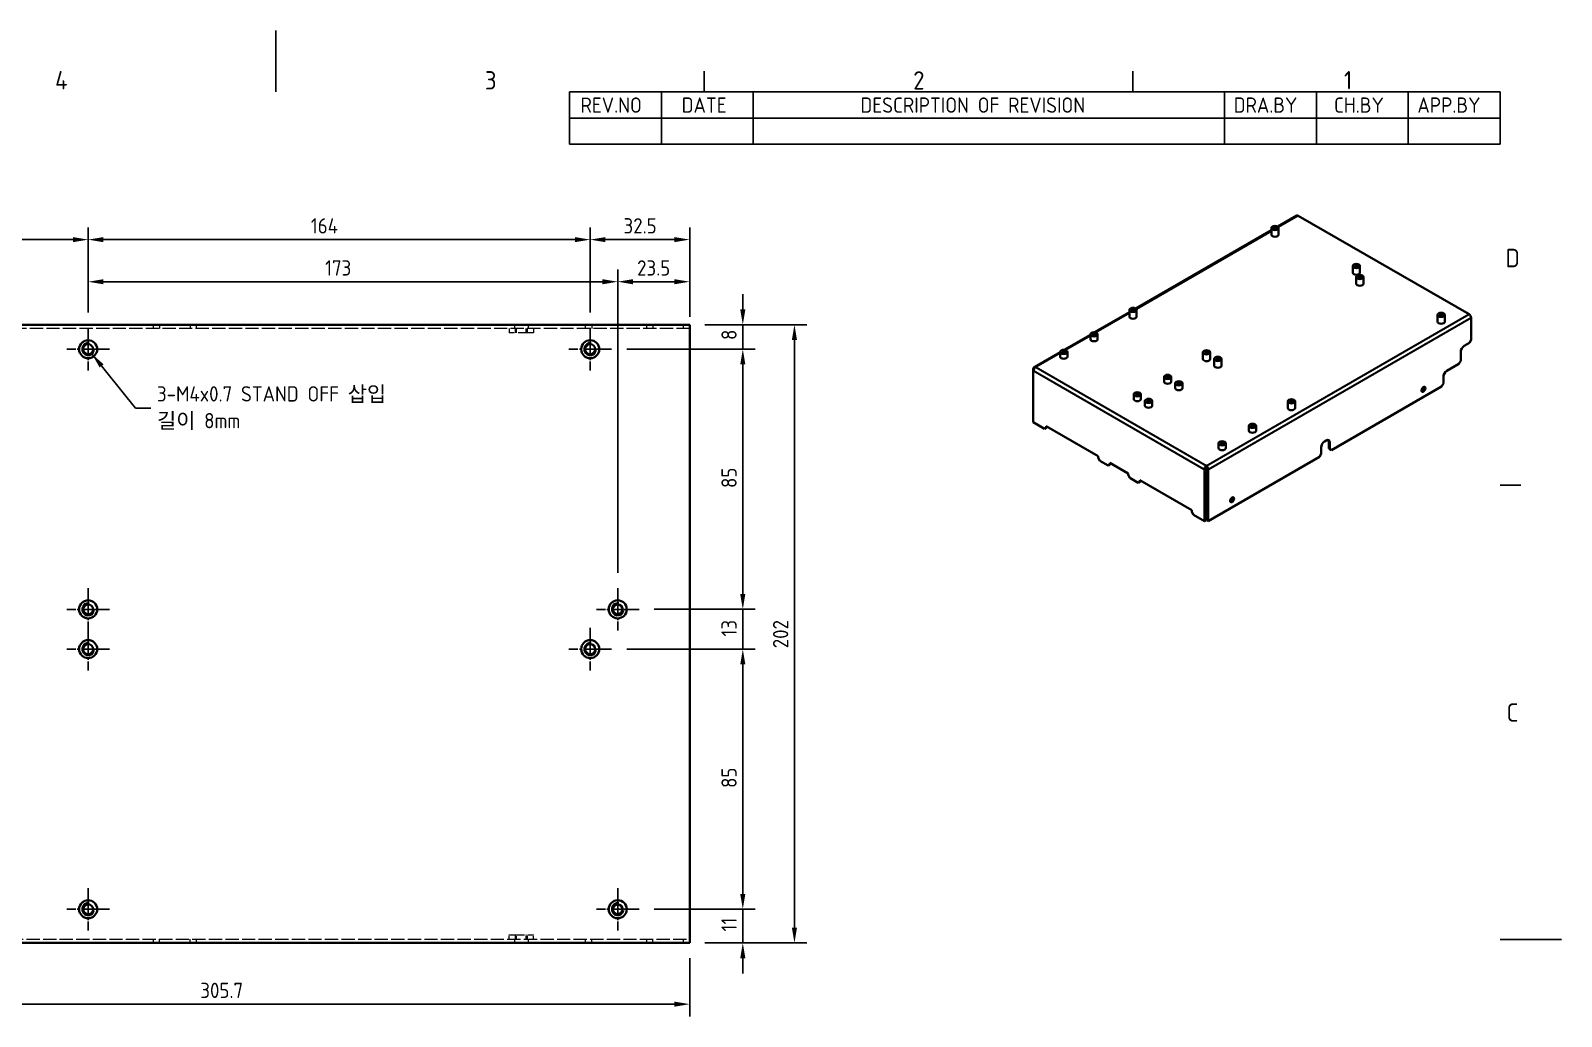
# Model space of a CAD drawing. Header units: millimetres. Extents: x 0 to 840, y 0 to 594.
# Drawn here: x 340 to 840, y 272 to 594 of the extents above; entities that cross this region are included whole.
import ezdxf

# ---------------------------------------------------------------- set-up
doc = ezdxf.new("R2010")
doc.units = ezdxf.units.MM
doc.header["$LTSCALE"] = 2
doc.linetypes.add('CHAIN', pattern=[0.3543, 0.2362, -0.0295, 0.0591, -0.0295])
doc.linetypes.add('DASHED', pattern=[0.2067, 0.1654, -0.0413])
doc.layers.get('0').update_dxf_attribs({"color": 3, "lineweight": 25})
for name, color, linetype, lineweight in [('가려진 것(ISO)', 2, 'DASHED', 18), ('가시적인 것(ISO)', 3, 'Continuous', 40), ('가시적인 좁은 것(ISO)', 3, 'Continuous', 35), ('경계(ISO)', 7, 'Continuous', 25), ('기호(ISO)', 5, 'Continuous', 25), ('중심 표식(ISO)', 1, 'Continuous', 25), ('치수(ISO)', 2, 'Continuous', 25)]:
    doc.layers.add(name, color=color, linetype=linetype, lineweight=lineweight)
doc.styles.add('ISO ProportionalPSTEK', font='isocp.shx')
doc.styles.add('문자 텍스트_PSTEK_POSCO', font='isocp.shx')
doc.styles.add('치수 텍스트_PSTEK_POSCO', font='isocp.shx')
doc.dimstyles.new('치수_PSTEK_POSCO', dxfattribs={"dimscale": 2, "dimtxt": 2.5, "dimasz": 2.5, "dimexe": 2, "dimexo": 2.5, "dimgap": 1, "dimtad": 1, "dimrnd": 1e-08, "dimdsep": 46, "dimtxsty": '치수 텍스트_PSTEK_POSCO', "dimcen": 0.09, "dimdle": 10, "dimclrd": 7, "dimclre": 7, "dimclrt": 2, "dimadec": 1, "dimazin": 2, "dimtfac": 1, "dimtmove": 0, "dimatfit": 3, "dimfxl": 0, "dimtolj": 1, "dimlwd": -1, "dimlwe": -1, "dimarcsym": 0})
doc.dimstyles.new('치수_PSTEK_POSCO$7', dxfattribs={"dimscale": 2, "dimtxt": 2.5, "dimasz": 2.5, "dimexe": 2, "dimexo": 2.5, "dimgap": 1, "dimtad": 1, "dimrnd": 1e-08, "dimdsep": 46, "dimtxsty": '치수 텍스트_PSTEK_POSCO', "dimcen": 0.09, "dimdle": 10, "dimclrd": 7, "dimclre": 7, "dimclrt": 2, "dimadec": 1, "dimazin": 2, "dimtfac": 1, "dimtmove": 0, "dimatfit": 3, "dimfxl": 0, "dimtolj": 1, "dimlwd": -1, "dimlwe": -1, "dimarcsym": 0})

# ---------------------------------------------------------------- blocks, each defined once
blk = doc.blocks.new('경계 Default Border')
at = {"layer": '경계(ISO)'}
for p, q in [((280, 287), (280, 290.4)), ((350, 287), (350, 290.4)), ((410, 222.75), (413.4, 222.75))]:
    blk.add_line(p, q, dxfattribs=at)
at = {"layer": '경계(ISO)', "flags": 128}
for points in [[(210, 297), (210, 287)], [(420, 148.5), (410, 148.5)]]:
    blk.add_lwpolyline(points, dxfattribs=at)
at = {"layer": '경계(ISO)', "color": 2, "char_height": 3, "attachment_point": 7, "style": '문자 텍스트_PSTEK_POSCO'}
for s, insert in [('4', (173.97, 287.4)), ('3', (244.17, 287.37)), ('2', (314.13, 287.37)), ('1', (384.49, 287.4)), ('D', (410.88, 258.35)), ('C', (411.04, 184.1))]:
    blk.add_mtext(s, dxfattribs=dict(at, insert=insert))
blk = doc.blocks.new('리비전 내역')
at = {"layer": '기호(ISO)'}
for p, q in [((258, 287), (410, 287)), ((258, 287), (258, 282.72)), ((273, 287), (273, 282.72)), ((288, 287), (288, 282.72)), ((365, 287), (365, 282.72)), ((380, 287), (380, 282.72)), ((395, 287), (395, 282.72)), ((410, 287), (410, 282.72)), ((258, 282.72), (410, 282.72)), ((258, 282.72), (258, 278.44)), ((273, 282.72), (273, 278.44)), ((288, 282.72), (288, 278.44)), ((365, 282.72), (365, 278.44)), ((380, 282.72), (380, 278.44)), ((395, 282.72), (395, 278.44)), ((410, 282.72), (410, 278.44)), ((258, 278.44), (410, 278.44))]:
    blk.add_line(p, q, dxfattribs=at)
at = {"layer": '기호(ISO)', "color": 2, "char_height": 2.5, "attachment_point": 7, "style": 'ISO ProportionalPSTEK'}
for s, insert in [('REV.NO', (259.79, 283.58)), ('DATE', (276.31, 283.58)), ('DESCRIPTION OF REVISION', (305.51, 283.58)), ('DRA.BY', (366.48, 283.58)), ('CH.BY', (382.86, 283.58)), ('APP.BY', (396.48, 283.58))]:
    blk.add_mtext(s, dxfattribs=dict(at, insert=insert))
blk = doc.blocks.new('*D22')
at = {"layer": 'Defpoints', "color": 0}
for p in [(249.53, 298.31), (555.23, 295.91), (555.23, 275.91)]:
    blk.add_point(p, dxfattribs=at)
at = {"layer": '치수(ISO)', "color": 7}
for p, q in [((249.53, 293.31), (249.53, 271.91)), ((555.23, 290.91), (555.23, 271.91)), ((254.53, 275.91), (550.23, 275.91))]:
    blk.add_line(p, q, dxfattribs=at)
for points in [[(254.53, 276.74), (254.53, 275.07), (249.53, 275.91)], [(550.23, 276.74), (550.23, 275.07), (555.23, 275.91)]]:
    blk.add_solid(points, dxfattribs=at)
at = {"layer": '치수(ISO)', "color": 2, "insert": (395.38, 280.41), "char_height": 5, "attachment_point": 4, "style": '치수 텍스트_PSTEK_POSCO'}
blk.add_mtext('\\A1;305.7', dxfattribs=at)
blk = doc.blocks.new('*D23')
at = {"layer": 'Defpoints', "color": 0}
for p in [(313.73, 525.71), (313.73, 496.86), (358.73, 496.86)]:
    blk.add_point(p, dxfattribs=at)
at = {"layer": '치수(ISO)', "color": 7}
for p, q in [((313.73, 501.86), (313.73, 529.71)), ((353.73, 525.71), (318.73, 525.71)), ((358.73, 501.86), (358.73, 529.71))]:
    blk.add_line(p, q, dxfattribs=at)
for points in [[(318.73, 526.54), (318.73, 524.87), (313.73, 525.71)], [(353.73, 526.54), (353.73, 524.87), (358.73, 525.71)]]:
    blk.add_solid(points, dxfattribs=at)
at = {"layer": '치수(ISO)', "color": 2, "insert": (328.13, 530.21), "char_height": 5, "attachment_point": 4, "style": '치수 텍스트_PSTEK_POSCO'}
blk.add_mtext('\\A1;45', dxfattribs=at)
blk = doc.blocks.new('*D24')
at = {"layer": 'Defpoints', "color": 0}
for p in [(555.23, 497.91), (589.46, 497.91), (555.23, 295.91)]:
    blk.add_point(p, dxfattribs=at)
at = {"layer": '치수(ISO)', "color": 7}
for p, q in [((560.23, 497.91), (593.46, 497.91)), ((589.46, 300.91), (589.46, 492.91)), ((560.23, 295.91), (593.46, 295.91))]:
    blk.add_line(p, q, dxfattribs=at)
for points in [[(588.62, 492.91), (590.29, 492.91), (589.46, 497.91)], [(588.62, 300.91), (590.29, 300.91), (589.46, 295.91)]]:
    blk.add_solid(points, dxfattribs=at)
at = {"layer": '치수(ISO)', "color": 2, "insert": (584.95, 392.19), "char_height": 5, "attachment_point": 4, "rotation": 90, "style": '치수 텍스트_PSTEK_POSCO'}
blk.add_mtext('\\A1;202', dxfattribs=at)
blk = doc.blocks.new('*D48')
at = {"layer": 'Defpoints', "color": 0}
for p in [(522.73, 525.71), (358.73, 496.86), (522.73, 496.86)]:
    blk.add_point(p, dxfattribs=at)
at = {"layer": '치수(ISO)', "color": 7}
for p, q in [((358.73, 501.86), (358.73, 529.71)), ((363.73, 525.71), (517.73, 525.71)), ((522.73, 501.86), (522.73, 529.71))]:
    blk.add_line(p, q, dxfattribs=at)
for points in [[(363.73, 526.54), (363.73, 524.87), (358.73, 525.71)], [(517.73, 526.54), (517.73, 524.87), (522.73, 525.71)]]:
    blk.add_solid(points, dxfattribs=at)
at = {"layer": '치수(ISO)', "color": 2, "insert": (431.48, 530.21), "char_height": 5, "attachment_point": 4, "style": '치수 텍스트_PSTEK_POSCO'}
blk.add_mtext('\\A1;164', dxfattribs=at)
blk = doc.blocks.new('*D49')
at = {"layer": 'Defpoints', "color": 0}
for p in [(531.73, 511.95), (358.73, 496.86), (531.73, 411.86)]:
    blk.add_point(p, dxfattribs=at)
at = {"layer": '치수(ISO)', "color": 7}
for p, q in [((358.73, 501.86), (358.73, 515.95)), ((531.73, 416.86), (531.73, 515.95)), ((363.73, 511.95), (526.73, 511.95))]:
    blk.add_line(p, q, dxfattribs=at)
for points in [[(363.73, 512.78), (363.73, 511.11), (358.73, 511.95)], [(526.73, 512.78), (526.73, 511.11), (531.73, 511.95)]]:
    blk.add_solid(points, dxfattribs=at)
at = {"layer": '치수(ISO)', "color": 2, "insert": (436.13, 516.45), "char_height": 5, "attachment_point": 4, "style": '치수 텍스트_PSTEK_POSCO'}
blk.add_mtext('\\A1;173', dxfattribs=at)
blk = doc.blocks.new('*D50')
at = {"layer": 'Defpoints', "color": 0}
for p in [(531.73, 511.95), (555.23, 495.51), (531.73, 411.86)]:
    blk.add_point(p, dxfattribs=at)
at = {"layer": '치수(ISO)', "color": 7}
for p, q in [((531.73, 416.86), (531.73, 515.95)), ((555.23, 500.51), (555.23, 515.95)), ((550.23, 511.95), (536.73, 511.95))]:
    blk.add_line(p, q, dxfattribs=at)
for points in [[(536.73, 512.78), (536.73, 511.11), (531.73, 511.95)], [(550.23, 512.78), (550.23, 511.11), (555.23, 511.95)]]:
    blk.add_solid(points, dxfattribs=at)
at = {"layer": '치수(ISO)', "color": 2, "insert": (538.06, 516.45), "char_height": 5, "attachment_point": 4, "style": '치수 텍스트_PSTEK_POSCO'}
blk.add_mtext('\\A1;23.5', dxfattribs=at)
blk = doc.blocks.new('*D51')
at = {"layer": 'Defpoints', "color": 0}
for p in [(555.23, 525.71), (522.73, 496.86), (555.23, 497.91)]:
    blk.add_point(p, dxfattribs=at)
at = {"layer": '치수(ISO)', "color": 7}
for p, q in [((522.73, 501.86), (522.73, 529.71)), ((527.73, 525.71), (550.23, 525.71)), ((555.23, 502.91), (555.23, 529.71))]:
    blk.add_line(p, q, dxfattribs=at)
for points in [[(527.73, 526.54), (527.73, 524.87), (522.73, 525.71)], [(550.23, 526.54), (550.23, 524.87), (555.23, 525.71)]]:
    blk.add_solid(points, dxfattribs=at)
at = {"layer": '치수(ISO)', "color": 2, "insert": (533.63, 530.21), "char_height": 5, "attachment_point": 4, "style": '치수 텍스트_PSTEK_POSCO'}
blk.add_mtext('\\A1;32.5', dxfattribs=at)
blk = doc.blocks.new('*D52')
at = {"layer": 'Defpoints', "color": 0}
for p in [(529.68, 489.91), (538.68, 404.91), (572.59, 404.91)]:
    blk.add_point(p, dxfattribs=at)
at = {"layer": '치수(ISO)', "color": 7}
for p, q in [((534.68, 489.91), (576.59, 489.91)), ((572.59, 484.91), (572.59, 409.91)), ((543.68, 404.91), (576.59, 404.91))]:
    blk.add_line(p, q, dxfattribs=at)
for points in [[(571.75, 484.91), (573.42, 484.91), (572.59, 489.91)], [(571.75, 409.91), (573.42, 409.91), (572.59, 404.91)]]:
    blk.add_solid(points, dxfattribs=at)
at = {"layer": '치수(ISO)', "color": 2, "insert": (568.09, 444.55), "char_height": 5, "attachment_point": 4, "rotation": 90, "style": '치수 텍스트_PSTEK_POSCO'}
blk.add_mtext('\\A1;85', dxfattribs=at)
blk = doc.blocks.new('*D53')
at = {"layer": 'Defpoints', "color": 0}
for p in [(538.68, 404.91), (529.68, 391.91), (572.59, 391.91)]:
    blk.add_point(p, dxfattribs=at)
at = {"layer": '치수(ISO)', "color": 7}
for p, q in [((572.59, 409.91), (572.59, 414.91)), ((543.68, 404.91), (576.59, 404.91)), ((572.59, 404.91), (572.59, 391.91)), ((534.68, 391.91), (576.59, 391.91)), ((572.59, 386.91), (572.59, 381.91))]:
    blk.add_line(p, q, dxfattribs=at)
for points in [[(571.75, 409.91), (573.42, 409.91), (572.59, 404.91)], [(571.75, 386.91), (573.42, 386.91), (572.59, 391.91)]]:
    blk.add_solid(points, dxfattribs=at)
at = {"layer": '치수(ISO)', "color": 2, "insert": (568.09, 396.05), "char_height": 5, "attachment_point": 4, "rotation": 90, "style": '치수 텍스트_PSTEK_POSCO'}
blk.add_mtext('\\A1;13', dxfattribs=at)
blk = doc.blocks.new('*D54')
at = {"layer": 'Defpoints', "color": 0}
for p in [(529.68, 391.91), (538.68, 306.91), (572.59, 306.91)]:
    blk.add_point(p, dxfattribs=at)
at = {"layer": '치수(ISO)', "color": 7}
for p, q in [((534.68, 391.91), (576.59, 391.91)), ((572.59, 386.91), (572.59, 311.91)), ((543.68, 306.91), (576.59, 306.91))]:
    blk.add_line(p, q, dxfattribs=at)
for points in [[(571.75, 386.91), (573.42, 386.91), (572.59, 391.91)], [(571.75, 311.91), (573.42, 311.91), (572.59, 306.91)]]:
    blk.add_solid(points, dxfattribs=at)
at = {"layer": '치수(ISO)', "color": 2, "insert": (568.09, 346.55), "char_height": 5, "attachment_point": 4, "rotation": 90, "style": '치수 텍스트_PSTEK_POSCO'}
blk.add_mtext('\\A1;85', dxfattribs=at)
blk = doc.blocks.new('*D55')
at = {"layer": 'Defpoints', "color": 0}
for p in [(538.68, 306.91), (555.23, 295.91), (572.59, 295.91)]:
    blk.add_point(p, dxfattribs=at)
at = {"layer": '치수(ISO)', "color": 7}
for p, q in [((572.59, 311.91), (572.59, 316.91)), ((543.68, 306.91), (576.59, 306.91)), ((572.59, 306.91), (572.59, 295.91)), ((560.23, 295.91), (576.59, 295.91)), ((572.59, 290.91), (572.59, 285.91))]:
    blk.add_line(p, q, dxfattribs=at)
for points in [[(571.75, 311.91), (573.42, 311.91), (572.59, 306.91)], [(571.75, 290.91), (573.42, 290.91), (572.59, 295.91)]]:
    blk.add_solid(points, dxfattribs=at)
at = {"layer": '치수(ISO)', "color": 2, "insert": (568.09, 299.66), "char_height": 5, "attachment_point": 4, "rotation": 90, "style": '치수 텍스트_PSTEK_POSCO'}
blk.add_mtext('\\A1;11', dxfattribs=at)
blk = doc.blocks.new('*D56')
at = {"layer": 'Defpoints', "color": 0}
for p in [(555.23, 497.91), (572.59, 497.91), (529.68, 489.91)]:
    blk.add_point(p, dxfattribs=at)
at = {"layer": '치수(ISO)', "color": 7}
for p, q in [((572.59, 502.91), (572.59, 507.91)), ((560.23, 497.91), (576.59, 497.91)), ((572.59, 489.91), (572.59, 497.91)), ((534.68, 489.91), (576.59, 489.91)), ((572.59, 484.91), (572.59, 479.91))]:
    blk.add_line(p, q, dxfattribs=at)
for points in [[(571.75, 502.91), (573.42, 502.91), (572.59, 497.91)], [(571.75, 484.91), (573.42, 484.91), (572.59, 489.91)]]:
    blk.add_solid(points, dxfattribs=at)
at = {"layer": '치수(ISO)', "color": 2, "insert": (568.09, 492.91), "char_height": 5, "attachment_point": 4, "rotation": 90, "style": '치수 텍스트_PSTEK_POSCO'}
blk.add_mtext('\\A1;8', dxfattribs=at)

msp = doc.modelspace()

# ---------------------------------------------------------------- linework, layer by layer
at = {"layer": '가려진 것(ISO)', "ltscale": 13.101286}
for p, q in [((555.23, 496.708), (251.93, 496.708)), ((251.93, 297.108), (555.23, 297.108))]:
    msp.add_line(p, q, dxfattribs=at)
at = {"layer": '가려진 것(ISO)', "ltscale": 1.142718}
for p, q in [((380.03, 496.708), (380.03, 497.908)), ((382.03, 497.908), (382.03, 496.708)), ((392.03, 497.908), (392.03, 496.708)), ((394.03, 497.908), (394.03, 496.708)), ((497.98, 497.908), (497.98, 496.708)), ((502.48, 497.908), (502.48, 496.708)), ((521.23, 496.708), (521.23, 497.908)), ((523.23, 497.908), (523.23, 496.708)), ((541.23, 496.708), (541.23, 497.908)), ((543.23, 497.908), (543.23, 496.708)), ((553.23, 496.708), (553.23, 497.908)), ((380.03, 295.908), (380.03, 297.108)), ((382.03, 295.908), (382.03, 297.108)), ((392.03, 295.908), (392.03, 297.108)), ((394.03, 297.108), (394.03, 295.908)), ((497.98, 297.108), (497.98, 295.908)), ((502.48, 297.108), (502.48, 295.908)), ((521.23, 295.908), (521.23, 297.108)), ((523.23, 295.908), (523.23, 297.108)), ((541.23, 295.908), (541.23, 297.108)), ((543.23, 295.908), (543.23, 297.108)), ((553.23, 295.908), (553.23, 297.108))]:
    msp.add_line(p, q, dxfattribs=at)
at = {"layer": '가려진 것(ISO)', "ltscale": 1.428422}
for p, q in [((496.23, 496.708), (496.23, 495.208)), ((498.23, 496.708), (498.23, 495.208)), ((498.609, 495.208), (498.609, 496.708)), ((501.851, 495.208), (501.851, 496.708)), ((502.23, 495.208), (502.23, 496.708)), ((504.23, 496.708), (504.23, 495.208)), ((496.23, 297.108), (496.23, 298.608)), ((498.23, 298.608), (498.23, 297.108)), ((498.609, 297.108), (498.609, 298.608)), ((501.851, 297.108), (501.851, 298.608)), ((502.23, 297.108), (502.23, 298.608)), ((504.23, 297.108), (504.23, 298.608))]:
    msp.add_line(p, q, dxfattribs=at)
at = {"layer": '가려진 것(ISO)', "ltscale": 15.198803}
for p, q in [((504.23, 495.208), (496.23, 495.208)), ((496.23, 298.608), (504.23, 298.608))]:
    msp.add_line(p, q, dxfattribs=at)
at = {"layer": '가시적인 것(ISO)'}
for p, q in [((753.568, 533.572), (747.33, 529.97)), ((754.048, 533.524), (809.824, 501.321)), ((745.259, 528.775), (700.944, 503.189)), ((745.259, 527.302), (745.259, 529.523)), ((747.619, 527.302), (747.619, 529.523)), ((771.847, 514.892), (771.847, 517.112)), ((774.207, 514.892), (774.207, 517.112)), ((772.978, 511.299), (772.978, 513.52)), ((775.338, 511.299), (775.338, 513.52)), ((698.873, 501.994), (687.48, 495.416)), ((698.873, 500.521), (698.873, 502.742)), ((701.233, 500.521), (701.233, 502.742)), ((799.565, 498.888), (799.565, 501.109)), ((801.925, 498.888), (801.925, 501.109)), ((810.503, 500.146), (810.503, 492.928)), ((251.93, 497.908), (555.23, 497.908)), ((555.23, 495.508), (555.23, 497.908)), ((555.23, 495.508), (555.23, 298.308)), ((686.145, 494.645), (677.581, 489.7)), ((686.145, 493.173), (686.145, 494.74)), ((688.505, 493.173), (688.505, 494.74)), ((808.241, 490.968), (809.938, 491.948)), ((810.503, 492.928), (809.938, 491.948)), ((676.246, 488.93), (667.782, 484.043)), ((676.246, 487.457), (676.246, 489.025)), ((678.606, 487.457), (678.606, 489.025)), ((722.915, 486.641), (722.915, 488.862)), ((725.275, 486.641), (725.275, 488.862)), ((726.592, 484.518), (726.592, 486.739)), ((728.952, 484.518), (728.952, 486.739)), ((802.584, 482.836), (806.544, 485.122)), ((807.109, 486.102), (806.544, 485.122)), ((807.109, 486.102), (807.109, 489.009)), ((667.583, 483.603), (667.483, 483.546)), ((667.483, 483.546), (667.483, 482.877)), ((667.735, 483.401), (667.483, 483.546)), ((667.59, 482.939), (667.483, 482.877)), ((667.483, 466.024), (667.483, 482.877)), ((667.483, 482.877), (667.583, 482.82)), ((667.782, 483.489), (667.583, 483.603)), ((710.187, 479.292), (710.187, 480.86)), ((712.547, 479.292), (712.547, 480.86)), ((801.452, 478.721), (801.452, 480.876)), ((700.287, 473.577), (700.287, 475.145)), ((702.647, 473.577), (702.647, 475.145)), ((713.864, 477.169), (713.864, 478.737)), ((716.224, 477.169), (716.224, 478.737)), ((800.887, 477.741), (764.909, 456.969)), ((801.452, 478.721), (800.887, 477.741)), ((703.964, 471.454), (703.964, 473.022)), ((706.324, 471.454), (706.324, 473.022)), ((750.633, 470.637), (750.633, 472.858)), ((752.993, 470.637), (752.993, 472.858)), ((671.147, 463.91), (667.483, 466.024)), ((671.712, 464.236), (671.147, 463.91)), ((671.712, 464.236), (671.712, 464.726)), ((671.712, 464.726), (688.683, 454.928)), ((672.052, 464.432), (671.712, 464.236)), ((672.052, 464.53), (672.052, 464.432)), ((737.906, 463.289), (737.906, 464.857)), ((740.266, 463.289), (740.266, 464.857)), ((762.646, 459.778), (763.212, 460.105)), ((728.006, 457.574), (728.006, 459.141)), ((730.366, 457.574), (730.366, 459.141)), ((761.515, 455.663), (760.949, 454.683)), ((761.515, 455.663), (761.515, 457.818)), ((764.004, 457.492), (764.004, 459.647)), ((764.343, 457.296), (764.004, 457.492)), ((764.343, 459.451), (764.343, 457.296)), ((764.909, 456.969), (764.343, 457.296)), ((688.683, 454.928), (688.683, 454.438)), ((689.249, 453.458), (688.683, 454.438)), ((691.936, 451.907), (689.249, 453.458)), ((692.501, 452.234), (691.936, 451.907)), ((692.501, 452.234), (692.501, 452.724)), ((692.501, 452.724), (698.441, 449.294)), ((692.841, 452.43), (692.501, 452.234)), ((692.841, 452.528), (692.841, 452.43)), ((723.699, 450.813), (723.359, 450.617)), ((723.359, 450.617), (723.459, 450.56)), ((723.798, 450.756), (723.459, 450.56)), ((723.459, 450.56), (723.459, 433.707)), ((723.699, 450.813), (723.798, 450.756)), ((723.798, 450.756), (723.798, 433.903)), ((724.038, 451.401), (724.038, 451.793)), ((724.378, 450.813), (724.278, 450.756)), ((724.278, 450.756), (724.278, 433.903)), ((724.278, 450.756), (724.618, 450.56)), ((724.378, 450.813), (724.717, 450.617)), ((760.949, 454.683), (724.618, 433.707)), ((724.618, 450.56), (724.717, 450.617)), ((724.618, 433.707), (724.618, 450.56)), ((698.441, 449.294), (698.441, 448.804)), ((699.007, 447.825), (698.441, 448.804)), ((701.694, 446.273), (699.007, 447.825)), ((702.259, 446.6), (701.694, 446.273)), ((702.259, 446.6), (702.259, 447.09)), ((702.259, 447.09), (719.23, 437.292)), ((702.599, 446.796), (702.259, 446.6)), ((702.599, 446.894), (702.599, 446.796)), ((719.23, 437.292), (719.23, 436.802)), ((719.796, 435.822), (719.23, 436.802)), ((723.459, 433.707), (719.796, 435.822)), ((723.798, 433.903), (723.459, 433.707)), ((724.278, 433.903), (724.618, 433.707)), ((555.23, 295.908), (251.93, 295.908)), ((555.23, 295.908), (555.23, 298.308))]:
    msp.add_line(p, q, dxfattribs=at)
for centre, radius in [((358.73, 489.908), 2.95), ((358.73, 489.908), 1.621), ((522.73, 489.908), 2.95), ((522.73, 489.908), 1.621), ((358.73, 404.908), 2.95), ((358.73, 404.908), 1.621), ((531.73, 404.908), 2.95), ((531.73, 404.908), 1.621), ((358.73, 391.908), 2.95), ((358.73, 391.908), 1.621), ((522.73, 391.908), 2.95), ((522.73, 391.908), 1.621), ((358.73, 306.908), 2.95), ((358.73, 306.908), 1.621), ((531.73, 306.908), 2.95), ((531.73, 306.908), 1.621)]:
    msp.add_circle(centre, radius, dxfattribs=at)
for centre, major_axis in [((746.439, 529.523), (-1.18, 0)), ((746.439, 529.523), (-0.648, 0)), ((773.027, 517.112), (-1.18, 0)), ((773.027, 517.112), (-0.648, 0)), ((774.158, 513.52), (-1.18, 0)), ((774.158, 513.52), (-0.648, 0)), ((700.053, 502.742), (-1.18, 0)), ((700.053, 502.742), (-0.648, 0)), ((800.745, 501.109), (-1.18, 0)), ((800.745, 501.109), (-0.648, 0)), ((687.325, 494.74), (-1.18, 0)), ((687.325, 494.74), (-0.648, 0)), ((677.426, 489.025), (-1.18, 0)), ((677.426, 489.025), (-0.648, 0)), ((724.095, 488.862), (-1.18, 0)), ((724.095, 488.862), (-0.648, 0)), ((727.772, 486.739), (-1.18, 0)), ((727.772, 486.739), (-0.648, 0)), ((711.367, 480.86), (-1.18, 0)), ((711.367, 480.86), (-0.648, 0)), ((701.467, 475.145), (-1.18, 0)), ((701.467, 475.145), (-0.648, 0)), ((715.044, 478.737), (-1.18, 0)), ((715.044, 478.737), (-0.648, 0)), ((794.947, 476.794), (-0.45, -0.779)), ((705.144, 473.022), (-1.18, 0)), ((705.144, 473.022), (-0.648, 0)), ((751.813, 472.858), (-1.18, 0)), ((751.813, 472.858), (-0.648, 0)), ((739.086, 464.857), (-1.18, 0)), ((739.086, 464.857), (-0.648, 0)), ((729.186, 459.141), (-1.18, 0)), ((729.186, 459.141), (-0.648, 0)), ((732.439, 440.705), (-0.45, -0.779))]:
    msp.add_ellipse(centre, major_axis=major_axis, ratio=0.5773503, dxfattribs=at)
for centre, major_axis, start_param, end_param in [((754.048, 532.74), (-0.48, 0.831), 5.4977871, 6.2831853), ((746.439, 527.302), (1.18, 0), 3.1415927, 6.2831853), ((773.027, 514.892), (1.18, 0), 3.1415927, 6.2831853), ((774.158, 511.299), (1.18, 0), 3.1415927, 6.2831853), ((700.053, 500.521), (1.18, 0), 3.1415927, 6.2831853), ((809.824, 500.538), (0.48, -0.831), 0.7853982, 2.3561945), ((800.745, 498.888), (1.18, 0), 3.1415927, 6.2831853), ((687.325, 493.173), (1.18, 0), 3.1415927, 6.2831853), ((808.241, 489.662), (0.8, 1.386), 0.7853982, 2.3561945), ((677.426, 487.457), (1.18, 0), 3.1415927, 6.2831853), ((724.095, 486.641), (1.18, 0), 3.1415927, 6.2831853), ((668.262, 483.211), (-0.48, 0.831), 5.4977871, 7.0685835), ((668.262, 483.211), (0.48, 0.831), 0.7853982, 2.3561945), ((727.772, 484.518), (1.18, 0), 3.1415927, 6.2831853), ((802.584, 481.53), (0.8, 1.386), 0.7853982, 2.3561945), ((711.367, 479.292), (1.18, 0), 3.1415927, 6.2831853), ((715.044, 477.169), (1.18, 0), 3.1415927, 6.2831853), ((794.608, 476.99), (0.324, 0.562), 3.2225886, 6.2021894), ((794.608, 476.99), (-0.45, -0.779), 0.3866886, 2.754904), ((794.183, 477.235), (0.324, 0.562), 4.5176302, 4.9071478), ((701.467, 473.577), (1.18, 0), 3.1415927, 6.2831853), ((705.144, 471.454), (1.18, 0), 3.1415927, 6.2831853), ((751.813, 470.637), (1.18, 0), 3.1415927, 6.2831853), ((739.086, 463.289), (1.18, 0), 3.1415927, 6.2831853), ((763.212, 458.798), (0.8, 1.386), 5.4977871, 7.0685835), ((762.873, 458.994), (0.8, 1.386), 5.4977871, 6.0694292), ((729.186, 457.574), (1.18, 0), 3.1415927, 6.2831853), ((762.646, 458.472), (0.8, 1.386), 0.7853982, 2.3561945), ((724.038, 451.009), (-0.48, -0.831), 3.9269908, 5.4977871), ((724.038, 451.009), (-0.24, -0.416), 3.9269908, 5.4977871), ((724.038, 451.009), (-0.48, 0.831), 3.9269908, 5.4977871), ((724.038, 451.009), (0.24, -0.416), 0.7853982, 2.3561945), ((732.099, 440.901), (0.324, 0.562), 3.2225886, 6.2021894), ((732.099, 440.901), (-0.45, -0.779), 0.3866886, 2.754904), ((731.675, 441.146), (0.324, 0.562), 4.5176302, 4.9071478)]:
    msp.add_ellipse(centre, major_axis=major_axis, ratio=0.5773503, start_param=start_param, end_param=end_param, dxfattribs=at)
at = {"layer": '가시적인 좁은 것(ISO)'}
for p, q in [((754.048, 533.524), (747.541, 529.767)), ((745.259, 528.45), (701.155, 502.986)), ((698.873, 501.669), (687.902, 495.335)), ((724.038, 451.793), (809.824, 501.321)), ((810.503, 500.146), (724.717, 450.617)), ((686.145, 494.32), (678.003, 489.619)), ((676.246, 488.605), (668.262, 483.995)), ((723.359, 450.617), (667.583, 482.82)), ((668.262, 483.995), (724.038, 451.793)), ((764.343, 459.451), (764.004, 459.647))]:
    msp.add_line(p, q, dxfattribs=at)
for centre in [(358.73, 489.908), (522.73, 489.908), (358.73, 404.908), (531.73, 404.908), (358.73, 391.908), (522.73, 391.908), (358.73, 306.908), (531.73, 306.908)]:
    msp.add_arc(centre, 2, 80, 350, dxfattribs=at)
at = {"layer": '중심 표식(ISO)', "linetype": 'CHAIN', "ltscale": 7.722792}
for p, q in [((358.73, 496.858), (358.73, 482.958)), ((522.73, 496.858), (522.73, 482.958)), ((365.68, 489.908), (351.78, 489.908)), ((529.68, 489.908), (515.78, 489.908)), ((358.73, 411.858), (358.73, 397.958)), ((531.73, 411.858), (531.73, 397.958)), ((365.68, 404.908), (351.78, 404.908)), ((538.68, 404.908), (524.78, 404.908)), ((358.73, 398.858), (358.73, 384.958)), ((522.73, 398.858), (522.73, 384.958)), ((365.68, 391.908), (351.78, 391.908)), ((529.68, 391.908), (515.78, 391.908)), ((358.73, 313.858), (358.73, 299.958)), ((531.73, 313.858), (531.73, 299.958)), ((365.68, 306.908), (351.78, 306.908)), ((538.68, 306.908), (524.78, 306.908))]:
    msp.add_line(p, q, dxfattribs=at)

# ---------------------------------------------------------------- block references
at = {"xscale": 2, "yscale": 2, "zscale": 2}
msp.add_blockref('경계 Default Border', (0, 0), dxfattribs=at)
at = {"layer": '기호(ISO)', "xscale": 2, "yscale": 2, "zscale": 2}
msp.add_blockref('리비전 내역', (0, 0), dxfattribs=at)

# ---------------------------------------------------------------- texts
at = {"layer": '기호(ISO)', "color": 2, "insert": (381.216, 470.662), "char_height": 5, "width": 88.55858, "attachment_point": 4, "line_spacing_factor": 1.05, "style": '치수 텍스트_PSTEK_POSCO'}
msp.add_mtext('{3-M4x0.7 STAND OFF 삽입\\P길이 8mm}', dxfattribs=at)

# ---------------------------------------------------------------- dimensions: what is measured, and where the dimension line sits
at = {"layer": '치수(ISO)', "color": 7}
for base, p1, p2, angle, override, picture, middle in [((313.73, 525.706), (358.73, 496.858), (313.73, 496.858), 180, {"dimdec": 2, "dimtp": 0, "dimtm": 0, "dimtdec": 2, "dimtofl": 0, "dimatfit": 1}, '*D23', (331.23, 525.706)), ((522.73, 525.706), (358.73, 496.858), (522.73, 496.858), 180, {"dimdec": 2, "dimtp": 0, "dimtm": 0, "dimtdec": 2, "dimtofl": 0, "dimatfit": 1}, '*D48', (435.73, 525.706)), ((555.23, 525.706), (522.73, 496.858), (555.23, 497.908), 180, {"dimdec": 2, "dimtp": 0, "dimtm": 0, "dimtdec": 2, "dimtofl": 0, "dimatfit": 1}, '*D51', (538.98, 525.706)), ((531.73, 511.948), (358.73, 496.858), (531.73, 411.858), 180, {"dimdec": 2, "dimtp": 0, "dimtm": 0, "dimtdec": 2, "dimtofl": 0, "dimatfit": 1}, '*D49', (440.23, 511.948)), ((531.73, 511.948), (555.23, 495.508), (531.73, 411.858), 180, {"dimdec": 2, "dimtp": 0, "dimtm": 0, "dimtdec": 2, "dimtofl": 0, "dimatfit": 1}, '*D50', (543.48, 511.948)), ((572.587, 497.908), (529.68, 489.908), (555.23, 497.908), 90, {"dimdec": 2, "dimtp": 0, "dimtm": 0, "dimtdec": 2, "dimtofl": 1, "dimatfit": 1}, '*D56', (572.587, 493.908)), ((589.455, 497.908), (555.23, 295.908), (555.23, 497.908), 90, {"dimdec": 2, "dimtp": 0, "dimtm": 0, "dimtdec": 2, "dimtofl": 0, "dimatfit": 1}, '*D24', (589.455, 396.908)), ((572.587, 404.908), (529.68, 489.908), (538.68, 404.908), 90, {"dimdec": 2, "dimtp": 0, "dimtm": 0, "dimtdec": 2, "dimtofl": 0, "dimatfit": 1}, '*D52', (572.587, 447.408)), ((572.587, 391.908), (538.68, 404.908), (529.68, 391.908), 90, {"dimdec": 2, "dimtp": 0, "dimtm": 0, "dimtdec": 2, "dimtofl": 1, "dimatfit": 1}, '*D53', (572.587, 398.408)), ((572.587, 306.908), (529.68, 391.908), (538.68, 306.908), 90, {"dimdec": 2, "dimtp": 0, "dimtm": 0, "dimtdec": 2, "dimtofl": 0, "dimatfit": 1}, '*D54', (572.587, 349.408)), ((572.587, 295.908), (538.68, 306.908), (555.23, 295.908), 90, {"dimdec": 2, "dimtp": 0, "dimtm": 0, "dimtdec": 2, "dimtofl": 1, "dimatfit": 1}, '*D55', (572.587, 301.408))]:
    dim = msp.add_linear_dim(base=base, p1=p1, p2=p2, angle=angle, dimstyle='치수_PSTEK_POSCO', override=override, dxfattribs=at)
    dim.commit()
    dim.dimension.update_dxf_attribs({"geometry": picture, "text_midpoint": middle, "dimtype": 160})
dim = msp.add_linear_dim(base=(555.23, 275.908), p1=(249.53, 298.308), p2=(555.23, 295.908), dimstyle='치수_PSTEK_POSCO', override={"dimdec": 2, "dimtp": 0, "dimtm": 0, "dimtdec": 2, "dimtofl": 0, "dimatfit": 1}, dxfattribs=at)
dim.commit()
dim.dimension.update_dxf_attribs({"geometry": '*D22', "text_midpoint": (402.38, 275.908), "dimtype": 160})

# ---------------------------------------------------------------- leaders
at = {"layer": '기호(ISO)', "color": 7, "annotation_type": 0, "has_hookline": 1, "hookline_direction": 0, "text_width": 76.62}
msp.add_leader([(359.978, 488.345), (374.216, 470.662), (379.216, 470.662)], dimstyle='치수_PSTEK_POSCO$7', override={"dimtad": 0}, dxfattribs=at)

doc.saveas('drawing.dxf')
